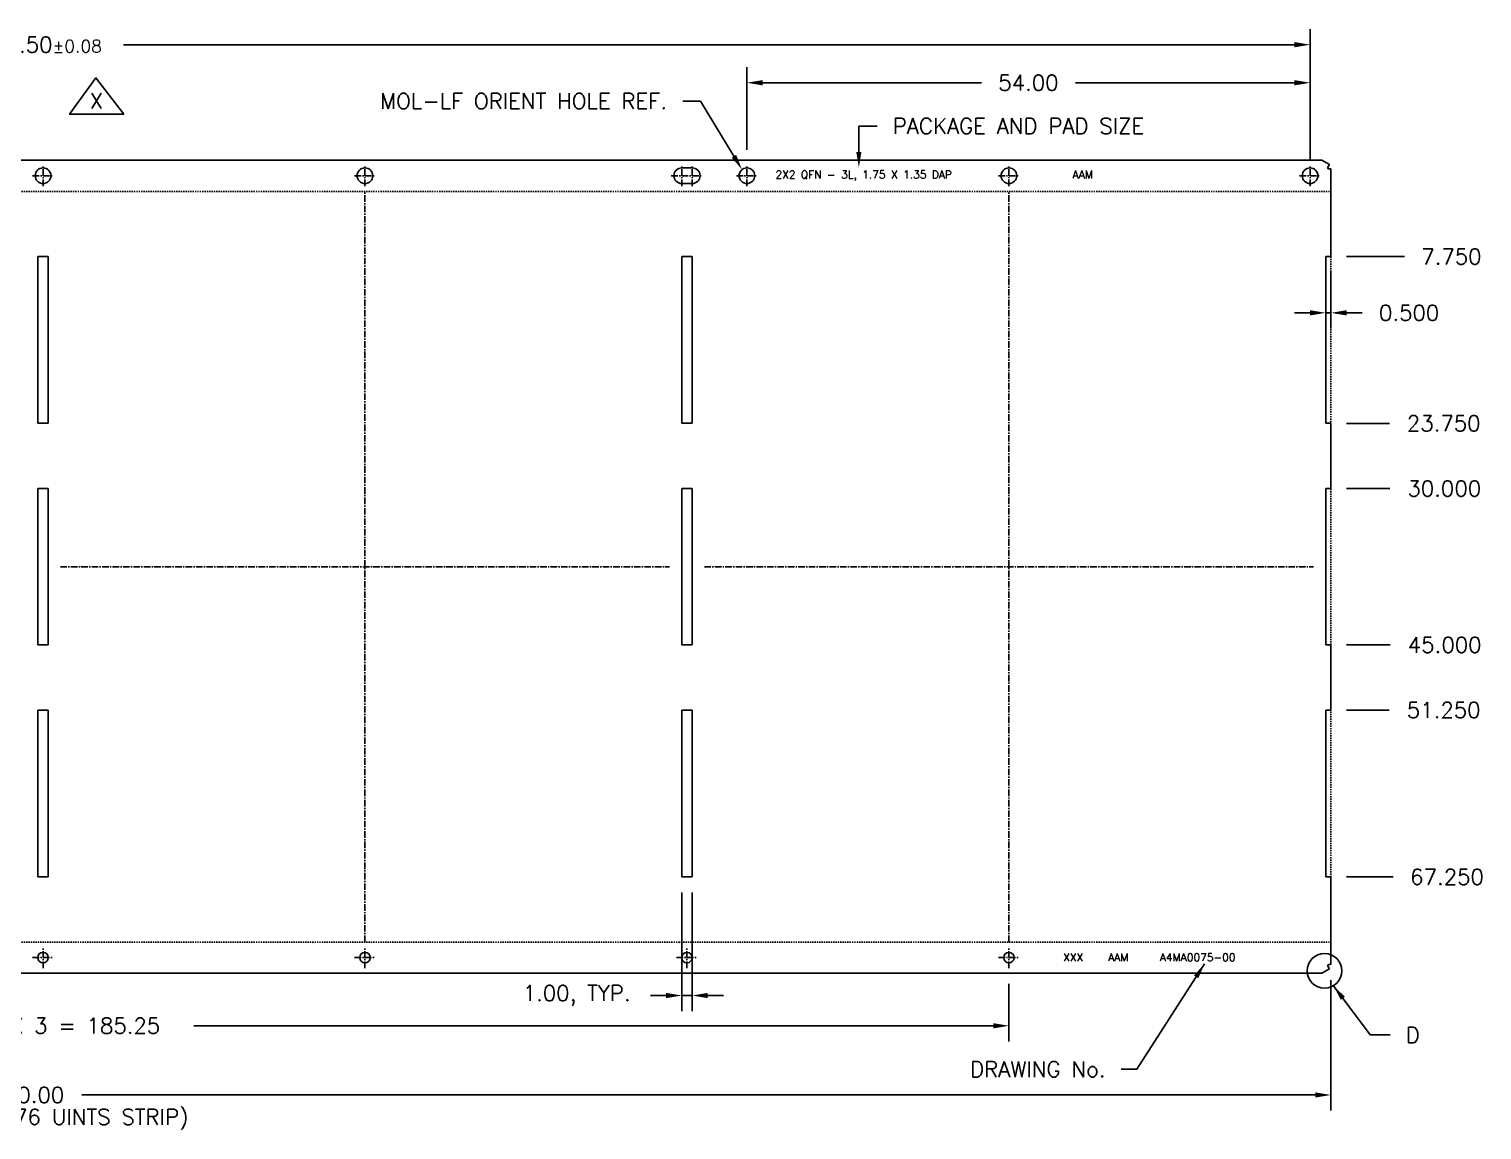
# Model space of a CAD drawing. Extents: x -723 to -440, y -65 to 49.
# Drawn here: x -579 to -439.6, y -64.9 to 40.7 of the extents above; entities that cross this region are included whole.
import ezdxf

# ---------------------------------------------------------------- set-up
doc = ezdxf.new("R2010")
doc.units = 0
doc.header["$LTSCALE"] = 0.5
doc.linetypes.add('CENTER', pattern=[2, 1.25, -0.25, 0.25, -0.25])
doc.linetypes.add('HIDDEN', pattern=[0.375, 0.25, -0.125])
for name, color, linetype in [('B', 5, 'Continuous'), ('C', 1, 'CENTER'), ('D', 7, 'Continuous'), ('DIM', 7, 'Continuous'), ('HITACHI', 40, 'HIDDEN'), ('NOTES', 7, 'Continuous')]:
    doc.layers.add(name, color=color, linetype=linetype)
doc.styles.get("Standard").update_dxf_attribs({"font": 'ROMANS.SHX'})
doc.dimstyles.new('DIM 1', dxfattribs={"dimtxt": 1.5, "dimasz": 1.5, "dimexe": 1.5, "dimexo": 1.5, "dimgap": 1.5, "dimtad": 0, "dimtih": 1, "dimtoh": 1, "dimdec": 4, "dimzin": 1, "dimdsep": 46, "dimtxsty": 'STANDARD', "dimcen": 1.5, "dimclrd": 256, "dimclre": 256, "dimclrt": 256, "dimadec": 0, "dimazin": 2, "dimtfac": 1, "dimtdec": 4, "dimtmove": 0, "dimatfit": 3, "dimfxl": 1, "dimarcsym": 0})
doc.dimstyles.new('DIM 1$0', dxfattribs={"dimtxt": 1.5, "dimasz": 1.5, "dimexe": 1.5, "dimexo": 1.5, "dimgap": 1.5, "dimtad": 0, "dimtih": 1, "dimtoh": 1, "dimdec": 4, "dimzin": 1, "dimdsep": 46, "dimtxsty": 'STANDARD', "dimcen": 1.5, "dimclrd": 256, "dimclre": 256, "dimclrt": 256, "dimadec": 0, "dimazin": 2, "dimtfac": 1, "dimtdec": 4, "dimtmove": 0, "dimatfit": 3, "dimfxl": 1, "dimarcsym": 0})

# ---------------------------------------------------------------- blocks, each defined once
blk = doc.blocks.new('*D3')
at = {"layer": 'Defpoints', "color": 0, "transparency": 16777216}
for p in [(17.88, -849.56), (267.88, -849.56), (267.88, -862.07)]:
    blk.add_point(p, dxfattribs=at)
at = {"layer": 'DIM', "lineweight": -2, "transparency": 16777216}
for p, q in [((17.88, -851.06), (17.88, -863.57)), ((267.88, -851.06), (267.88, -863.57)), ((19.38, -862.07), (137.67, -862.07)), ((266.38, -862.07), (148.1, -862.07))]:
    blk.add_line(p, q, dxfattribs=at)
at = {"layer": 'DIM', "transparency": 16777216}
for points in [[(19.38, -861.82), (19.38, -862.32), (17.88, -862.07)], [(266.38, -861.82), (266.38, -862.32), (267.88, -862.07)]]:
    blk.add_solid(points, dxfattribs=at)
at = {"layer": 'DIM', "transparency": 16777216, "insert": (142.88, -862.07), "char_height": 1.5, "attachment_point": 5}
blk.add_mtext('250.00', dxfattribs=at)
blk = doc.blocks.new('*D5')
at = {"layer": 'Defpoints', "color": 0, "transparency": 16777216}
for p in [(265.88, -761.33), (22.38, -773.9), (265.88, -773.9)]:
    blk.add_point(p, dxfattribs=at)
at = {"layer": 'DIM', "lineweight": -2, "transparency": 16777216}
for p, q in [((22.38, -772.4), (22.38, -759.83)), ((265.88, -772.4), (265.88, -759.83)), ((23.88, -761.33), (136.15, -761.33)), ((264.38, -761.33), (152.11, -761.33))]:
    blk.add_line(p, q, dxfattribs=at)
at = {"layer": 'DIM', "transparency": 16777216}
for points in [[(23.88, -761.08), (23.88, -761.58), (22.38, -761.33)], [(264.38, -761.08), (264.38, -761.58), (265.88, -761.33)]]:
    blk.add_solid(points, dxfattribs=at)
at = {"layer": 'DIM', "transparency": 16777216, "insert": (144.13, -761.33), "char_height": 1.5, "attachment_point": 5}
blk.add_mtext('243.50{\\H1.200000;±0.08}', dxfattribs=at)
blk = doc.blocks.new('*D22')
at = {"layer": 'Defpoints', "color": 0, "transparency": 16777216}
for p in [(51.76, -773.9), (267.88, -781.65), (274.94, -781.65)]:
    blk.add_point(p, dxfattribs=at)
at = {"layer": 'DIM', "lineweight": -2, "transparency": 16777216}
blk.add_line((269.38, -781.65), (274.94, -781.65), dxfattribs=at)
at = {"layer": 'DIM', "transparency": 16777216, "insert": (279.44, -781.65), "char_height": 1.5, "attachment_point": 5}
blk.add_mtext('7.750', dxfattribs=at)
blk = doc.blocks.new('*D23')
at = {"layer": 'Defpoints', "color": 0, "transparency": 16777216}
for p in [(51.76, -773.9), (267.88, -797.65), (273.49, -797.65)]:
    blk.add_point(p, dxfattribs=at)
at = {"layer": 'DIM', "lineweight": -2, "transparency": 16777216}
blk.add_line((269.38, -797.65), (273.49, -797.65), dxfattribs=at)
at = {"layer": 'DIM', "transparency": 16777216, "insert": (278.7, -797.65), "char_height": 1.5, "attachment_point": 5}
blk.add_mtext('23.750', dxfattribs=at)
blk = doc.blocks.new('*D24')
at = {"layer": 'Defpoints', "color": 0, "transparency": 16777216}
for p in [(51.76, -773.9), (267.88, -803.9), (273.54, -803.9)]:
    blk.add_point(p, dxfattribs=at)
at = {"layer": 'DIM', "lineweight": -2, "transparency": 16777216}
blk.add_line((269.38, -803.9), (273.54, -803.9), dxfattribs=at)
at = {"layer": 'DIM', "transparency": 16777216, "insert": (278.75, -803.9), "char_height": 1.5, "attachment_point": 5}
blk.add_mtext('30.000', dxfattribs=at)
blk = doc.blocks.new('*D25')
at = {"layer": 'Defpoints', "color": 0, "transparency": 16777216}
for p in [(51.76, -773.9), (267.88, -818.9), (273.57, -818.9)]:
    blk.add_point(p, dxfattribs=at)
at = {"layer": 'DIM', "lineweight": -2, "transparency": 16777216}
blk.add_line((269.38, -818.9), (273.57, -818.9), dxfattribs=at)
at = {"layer": 'DIM', "transparency": 16777216, "insert": (278.79, -818.9), "char_height": 1.5, "attachment_point": 5}
blk.add_mtext('45.000', dxfattribs=at)
blk = doc.blocks.new('*D26')
at = {"layer": 'Defpoints', "color": 0, "transparency": 16777216}
for p in [(51.76, -773.9), (267.88, -825.15), (273.48, -825.15)]:
    blk.add_point(p, dxfattribs=at)
at = {"layer": 'DIM', "lineweight": -2, "transparency": 16777216}
blk.add_line((269.38, -825.15), (273.48, -825.15), dxfattribs=at)
at = {"layer": 'DIM', "transparency": 16777216, "insert": (278.7, -825.15), "char_height": 1.5, "attachment_point": 5}
blk.add_mtext('51.250', dxfattribs=at)
blk = doc.blocks.new('*D27')
at = {"layer": 'Defpoints', "color": 0, "transparency": 16777216}
for p in [(51.76, -773.9), (267.88, -841.15), (273.84, -841.15)]:
    blk.add_point(p, dxfattribs=at)
at = {"layer": 'DIM', "lineweight": -2, "transparency": 16777216}
blk.add_line((269.38, -841.15), (273.84, -841.15), dxfattribs=at)
at = {"layer": 'DIM', "transparency": 16777216, "insert": (279.02, -841.15), "char_height": 1.5, "attachment_point": 5}
blk.add_mtext('67.250', dxfattribs=at)
blk = doc.blocks.new('*D28')
at = {"layer": 'Defpoints', "color": 0, "transparency": 16777216}
for p in [(267.38, -781.65), (267.88, -781.65), (267.88, -787.05)]:
    blk.add_point(p, dxfattribs=at)
at = {"layer": 'DIM', "lineweight": -2, "transparency": 16777216}
for p, q in [((267.38, -783.15), (267.38, -788.55)), ((267.88, -783.15), (267.88, -788.55)), ((265.88, -787.05), (264.38, -787.05)), ((267.38, -787.05), (267.88, -787.05)), ((269.38, -787.05), (270.88, -787.05))]:
    blk.add_line(p, q, dxfattribs=at)
at = {"layer": 'DIM', "transparency": 16777216}
for points in [[(265.88, -786.8), (265.88, -787.3), (267.38, -787.05)], [(269.38, -786.8), (269.38, -787.3), (267.88, -787.05)]]:
    blk.add_solid(points, dxfattribs=at)
at = {"layer": 'DIM', "transparency": 16777216, "insert": (275.38, -787.05), "char_height": 1.5, "attachment_point": 5}
blk.add_mtext('0.500', dxfattribs=at)
blk = doc.blocks.new('*D29')
at = {"layer": 'Defpoints', "color": 0, "transparency": 16777216}
for p in [(51.76, -849.9), (237.01, -849.9), (237.01, -855.43)]:
    blk.add_point(p, dxfattribs=at)
at = {"layer": 'DIM', "lineweight": -2, "transparency": 16777216}
for p, q in [((51.76, -851.4), (51.76, -856.93)), ((237.01, -851.4), (237.01, -856.93)), ((53.26, -855.43), (129.92, -855.43)), ((235.51, -855.43), (158.85, -855.43))]:
    blk.add_line(p, q, dxfattribs=at)
at = {"layer": 'DIM', "transparency": 16777216}
for points in [[(53.26, -855.18), (53.26, -855.68), (51.76, -855.43)], [(235.51, -855.18), (235.51, -855.68), (237.01, -855.43)]]:
    blk.add_solid(points, dxfattribs=at)
at = {"layer": 'DIM', "transparency": 16777216, "insert": (144.38, -855.43), "char_height": 1.5, "attachment_point": 5}
blk.add_mtext('61.750 X 3 = 185.25', dxfattribs=at)
blk = doc.blocks.new('*D31')
at = {"lineweight": -2, "transparency": 16777216}
for p, q in [((205.63, -842.65), (205.63, -854.03)), ((206.63, -842.65), (206.63, -854.03)), ((204.13, -852.53), (202.63, -852.53)), ((206.63, -852.53), (205.63, -852.53)), ((208.13, -852.53), (209.63, -852.53))]:
    blk.add_line(p, q, dxfattribs=at)
at = {"transparency": 16777216}
for points in [[(204.13, -852.28), (204.13, -852.78), (205.63, -852.53)], [(208.13, -852.28), (208.13, -852.78), (206.63, -852.53)]]:
    blk.add_solid(points, dxfattribs=at)
at = {"layer": 'Defpoints', "color": 0, "transparency": 16777216}
for p in [(205.63, -841.15), (206.63, -841.15), (205.63, -852.53)]:
    blk.add_point(p, dxfattribs=at)
at = {"transparency": 16777216, "insert": (195.56, -852.53), "char_height": 1.5, "attachment_point": 5}
blk.add_mtext('1.00, TYP.', dxfattribs=at)
blk = doc.blocks.new('*D33')
at = {"layer": 'D', "lineweight": -2, "transparency": 16777216}
for p, q in [((211.88, -771.4), (211.88, -763.48)), ((265.88, -771.65), (265.88, -763.48)), ((213.38, -764.98), (234.38, -764.98)), ((264.38, -764.98), (243.38, -764.98))]:
    blk.add_line(p, q, dxfattribs=at)
at = {"layer": 'D', "transparency": 16777216}
for points in [[(213.38, -764.73), (213.38, -765.23), (211.88, -764.98)], [(264.38, -764.73), (264.38, -765.23), (265.88, -764.98)]]:
    blk.add_solid(points, dxfattribs=at)
at = {"layer": 'Defpoints', "color": 0, "transparency": 16777216}
for p in [(265.88, -764.98), (211.88, -772.9), (265.88, -773.15)]:
    blk.add_point(p, dxfattribs=at)
at = {"layer": 'D', "transparency": 16777216, "insert": (238.88, -764.98), "char_height": 1.5, "attachment_point": 5}
blk.add_mtext('54.00', dxfattribs=at)

msp = doc.modelspace()

# ---------------------------------------------------------------- linework, layer by layer
at = {"layer": 'B'}
for p, q in [((-703.235, 28.0939), (-455.013, 28.0939)), ((-516.374, 27.3439), (-515.374, 27.3439)), ((-454.124, 27.2557), (-454.124, 18.8439)), ((-516.374, 25.8439), (-515.374, 25.8439)), ((-578.124, 18.8439), (-578.124, 2.8439)), ((-578.124, 18.8439), (-577.124, 18.8439)), ((-577.124, 18.8439), (-577.124, 2.8439)), ((-516.374, 18.8439), (-516.374, 2.8439)), ((-516.374, 18.8439), (-515.374, 18.8439)), ((-515.374, 18.8439), (-515.374, 2.8439)), ((-454.624, 18.8439), (-454.624, 2.8439)), ((-454.124, 18.8439), (-454.624, 18.8439)), ((-454.624, 18.8439), (-454.624, 2.8439)), ((-454.624, 18.8439), (-454.124, 18.8439)), ((-454.124, 18.8439), (-454.124, 18.8439)), ((-578.124, 2.8439), (-577.124, 2.8439)), ((-516.374, 2.8439), (-515.374, 2.8439)), ((-454.124, 2.8439), (-454.624, 2.8439)), ((-454.624, 2.8439), (-454.124, 2.8439)), ((-454.124, 2.8439), (-454.124, 2.8439)), ((-454.124, 2.8439), (-454.124, -3.4061)), ((-578.124, -3.4061), (-578.124, -18.4061)), ((-578.124, -3.4061), (-577.124, -3.4061)), ((-577.124, -3.4061), (-577.124, -18.4061)), ((-516.374, -3.4061), (-516.374, -18.4061)), ((-516.374, -3.4061), (-515.374, -3.4061)), ((-515.374, -3.4061), (-515.374, -18.4061)), ((-454.624, -3.4061), (-454.624, -18.4061)), ((-454.124, -3.4061), (-454.624, -3.4061)), ((-454.624, -3.4061), (-454.624, -18.4061)), ((-454.624, -3.4061), (-454.124, -3.4061)), ((-454.124, -3.4061), (-454.124, -3.4061)), ((-578.124, -18.4061), (-577.124, -18.4061)), ((-516.374, -18.4061), (-515.374, -18.4061)), ((-454.124, -18.4061), (-454.624, -18.4061)), ((-454.624, -18.4061), (-454.124, -18.4061)), ((-454.124, -18.4061), (-454.124, -18.4061)), ((-454.124, -18.4061), (-454.124, -24.6561)), ((-578.124, -24.6561), (-578.124, -40.6561)), ((-578.124, -24.6561), (-577.124, -24.6561)), ((-577.124, -24.6561), (-577.124, -40.6561)), ((-516.374, -24.6561), (-516.374, -40.6561)), ((-516.374, -24.6561), (-515.374, -24.6561)), ((-515.374, -24.6561), (-515.374, -40.6561)), ((-454.124, -24.6561), (-454.624, -24.6561)), ((-454.624, -24.6561), (-454.624, -40.6561)), ((-454.624, -24.6561), (-454.624, -40.6561)), ((-454.624, -24.6561), (-454.124, -24.6561)), ((-578.124, -40.6561), (-577.124, -40.6561)), ((-516.374, -40.6561), (-515.374, -40.6561)), ((-454.124, -40.6561), (-454.624, -40.6561)), ((-454.624, -40.6561), (-454.124, -40.6561)), ((-454.124, -40.6561), (-454.124, -40.6561)), ((-454.124, -49.0679), (-454.124, -40.6561)), ((-703.235, -49.9061), (-455.013, -49.9061))]:
    msp.add_line(p, q, dxfattribs=at)
at = {"layer": 'B', "ltscale": 0.2}
for p, q in [((-455.013, 28.0939), (-454.2764, 27.6686)), ((-454.4282, 27.4057), (-454.2764, 27.6686)), ((-454.3416, 27.2557), (-454.124, 27.2557)), ((-454.3416, 27.2557), (-454.124, 27.2557)), ((-455.013, -49.9061), (-454.2764, -49.4808)), ((-454.4282, -49.2179), (-454.2764, -49.4808)), ((-454.3416, -49.0679), (-454.124, -49.0679)), ((-454.3416, -49.0679), (-454.124, -49.0679))]:
    msp.add_line(p, q, dxfattribs=at)
at = {"layer": 'B'}
for centre, radius in [((-577.624, 26.5939), 0.75), ((-546.749, 26.5939), 0.75), ((-510.124, 26.5939), 0.75), ((-484.999, 26.5939), 0.75), ((-456.124, 26.5939), 0.75), ((-577.624, -48.4061), 0.5), ((-546.749, -48.4061), 0.5), ((-515.874, -48.4061), 0.5), ((-484.999, -48.4061), 0.5)]:
    msp.add_circle(centre, radius, dxfattribs=at)
for centre, start, end in [((-516.374, 26.5939), 90, 270), ((-515.374, 26.5939), 270, 90)]:
    msp.add_arc(centre, 0.75, start, end, dxfattribs=at)
at = {"layer": 'B', "ltscale": 0.2}
for centre, start, end in [((-454.3416, 27.3557), 150, 270), ((-454.3416, -49.1679), 90, 210)]:
    msp.add_arc(centre, 0.1, start, end, dxfattribs=at)
at = {"layer": 'C'}
for p, q in [((-578.624, 26.5939), (-576.624, 26.5939)), ((-577.624, 25.5939), (-577.624, 27.5939)), ((-547.749, 26.5939), (-545.749, 26.5939)), ((-546.749, 25.5939), (-546.749, 27.5939)), ((-517.374, 26.5939), (-515.374, 26.5939)), ((-516.374, 25.5939), (-516.374, 27.5939)), ((-516.374, 26.5939), (-514.374, 26.5939)), ((-515.374, 25.5939), (-515.374, 27.5939)), ((-511.124, 26.5939), (-509.124, 26.5939)), ((-510.124, 25.5939), (-510.124, 27.5939)), ((-485.999, 26.5939), (-483.999, 26.5939)), ((-484.999, 25.5939), (-484.999, 27.5939)), ((-457.124, 26.5939), (-455.124, 26.5939)), ((-456.124, 25.5939), (-456.124, 27.5939)), ((-546.749, -46.9061), (-546.749, 25.0939)), ((-484.999, -46.9061), (-484.999, 25.0939)), ((-575.9494, -10.9061), (-517.5486, -10.9061)), ((-514.1994, -10.9061), (-455.7986, -10.9061)), ((-578.624, -48.4061), (-576.624, -48.4061)), ((-577.624, -49.4061), (-577.624, -47.4061)), ((-547.749, -48.4061), (-545.749, -48.4061)), ((-546.749, -49.4061), (-546.749, -47.4061)), ((-516.874, -48.4061), (-514.874, -48.4061)), ((-515.874, -49.4061), (-515.874, -47.4061)), ((-485.999, -48.4061), (-483.999, -48.4061)), ((-484.999, -49.4061), (-484.999, -47.4061))]:
    msp.add_line(p, q, dxfattribs=at)
at = {"layer": 'D'}
for p, q in [((-514.5789, 33.7461), (-516.2856, 33.7461)), ((-511.3702, 28.4624), (-514.5789, 33.7461)), ((-499.3893, 28.8803), (-499.3893, 31.3565)), ((-499.3893, 31.3565), (-497.6358, 31.3565))]:
    msp.add_line(p, q, dxfattribs=at)
for points in [[(-511.1566, 28.5921), (-511.5839, 28.3326), (-510.5917, 27.1803)], [(-499.1393, 28.8803), (-499.6393, 28.8803), (-499.3893, 27.3803)]]:
    msp.add_solid(points, dxfattribs=at)
at = {"layer": 'DIM'}
msp.add_circle((-454.7362, -49.6741), 1.6647, dxfattribs=at)
at = {"layer": 'HITACHI'}
for p, q in [((-704.124, 25.0939), (-454.124, 25.0939)), ((-454.124, 21.0939), (-454.124, -42.9061)), ((-704.124, -46.9061), (-454.124, -46.9061))]:
    msp.add_line(p, q, dxfattribs=at)
at = {"layer": 'NOTES'}
msp.add_lwpolyline([(-569.8864, 32.4957), (-572.5462, 35.9684), (-575.071, 32.4957)], close=True, dxfattribs=at)

# ---------------------------------------------------------------- texts
at = {"layer": 'D', "char_height": 1.5}
for s, insert, attachment_point in [('MOL-LF ORIENT HOLE REF.', (-517.7856, 34.4961), 3), ('PACKAGE AND PAD SIZE', (-496.1358, 32.1065), 1)]:
    msp.add_mtext(s, dxfattribs=dict(at, insert=insert, attachment_point=attachment_point))
at = {"layer": 'DIM', "char_height": 1.5}
for s, insert, attachment_point in [('X', (-573.1424, 33.7751), 4), ('\\PD\\P  ', (-446.9473, -55.8252), 4), ('DRAWING No.', (-475.7353, -59.1098), 6)]:
    msp.add_mtext(s, dxfattribs=dict(at, insert=insert, attachment_point=attachment_point))
at = {"layer": 'DIM', "insert": (-595.6912, -62.9335), "char_height": 1.5, "attachment_point": 1}
msp.add_mtext_dynamic_manual_height_columns('(4 BLOCKS, 2376 UINTS STRIP)', width=46.888152, gutter_width=1, heights=[0], dxfattribs=at)
at = {"layer": 'NOTES', "char_height": 0.75, "attachment_point": 1}
for s, insert in [('2X2 QFN - 3L, 1.75 X 1.35 DAP', (-507.4016, 27.0802)), ('AAM', (-478.8944, 27.0802)), ('XXX', (-479.8018, -48.0011)), ('AAM', (-475.4795, -48.0011)), ('A4MA0075-00', (-470.5285, -48.0011))]:
    msp.add_mtext_dynamic_manual_height_columns(s, width=46.888152, gutter_width=1, heights=[0], dxfattribs=dict(at, insert=insert))

# ---------------------------------------------------------------- dimensions: what is measured, and where the dimension line sits
dim = msp.add_linear_dim(base=(-516.374, -52.0426), p1=(-515.374, -40.6561), p2=(-516.374, -40.6561), text='<>, TYP.', dimstyle='DIM 1', override={"dimdec": 2})
dim.commit()
dim.dimension.update_dxf_attribs({"geometry": '*D31', "text_midpoint": (-526.4455, -52.0426), "insert": (-722.0066, 800.4904)})
at = {"layer": 'D'}
dim = msp.add_linear_dim(base=(-456.124, 35.5135), p1=(-510.124, 27.5939), p2=(-456.124, 27.3439), dimstyle='DIM 1$0', override={"dimdec": 2}, dxfattribs=at)
dim.commit()
dim.dimension.update_dxf_attribs({"geometry": '*D33', "text_midpoint": (-483.124, 35.5135), "insert": (-722.0066, 800.4904)})
at = {"layer": 'DIM'}
for base, p1, p2, override, picture, middle in [((-456.124, 39.1608), (-699.624, 26.5939), (-456.124, 26.5939), {"dimgap": 1.5, "dimdec": 2, "dimtol": 1, "dimlim": 0, "dimtp": 0.08, "dimtm": 0.08, "dimtfac": 0.8, "dimtdec": 2}, '*D5', (-577.874, 39.1608)), ((-454.124, -61.5821), (-704.124, -49.0679), (-454.124, -49.0679), {"dimdec": 2}, '*D3', (-579.124, -61.5821))]:
    dim = msp.add_linear_dim(base=base, p1=p1, p2=p2, dimstyle='DIM 1', override=override, dxfattribs=at)
    dim.commit()
    dim.dimension.update_dxf_attribs({"geometry": picture, "text_midpoint": middle, "dimtype": 128, "insert": (-722.0066, 800.4904)})
for feature_location, offset, picture, middle in [((-454.124, 18.8439), (7.0586, 0), '*D22', (-442.5655, 18.8439)), ((-454.124, 2.8439), (5.6045, 0), '*D23', (-443.3052, 2.8439)), ((-454.124, -3.4061), (5.6563, 0), '*D24', (-443.2535, -3.4061)), ((-454.124, -18.4061), (5.6915, 0), '*D25', (-443.2182, -18.4061)), ((-454.124, -24.6561), (5.5986, 0), '*D26', (-443.3112, -24.6561)), ((-454.124, -40.6561), (5.9581, 0), '*D27', (-442.9873, -40.6561))]:
    dim = msp.add_ordinate_dim(feature_location=feature_location, offset=offset, dtype=0, origin=(-670.249, 26.5939), dimstyle='DIM 1', override={"dimdec": 3}, dxfattribs=at)
    dim.commit()
    dim.dimension.update_dxf_attribs({"geometry": picture, "text_midpoint": middle, "insert": (-722.0066, 800.4904)})
dim = msp.add_linear_dim(base=(-454.124, 13.4367), p1=(-454.624, 18.8439), p2=(-454.124, 18.8439), dimstyle='DIM 1', override={"dimdec": 3}, dxfattribs=at)
dim.commit()
dim.dimension.update_dxf_attribs({"geometry": '*D28', "text_midpoint": (-446.624, 13.4367), "insert": (-722.0066, 800.4904)})
dim = msp.add_linear_dim(base=(-484.999, -54.9426), p1=(-670.249, -49.4061), p2=(-484.999, -49.4061), text='61.750 X 3 = <>', dimstyle='DIM 1', override={"dimdec": 2}, dxfattribs=at)
dim.commit()
dim.dimension.update_dxf_attribs({"geometry": '*D29', "text_midpoint": (-577.624, -54.9426), "insert": (-722.0066, 800.4904)})

# ---------------------------------------------------------------- leaders
at = {"layer": 'DIM', "annotation_type": 0, "has_hookline": 1, "hookline_direction": 1}
for points, text_width in [([(-466.2413, -48.9915), (-472.7353, -59.1098), (-474.2353, -59.1098)], 14.2143), ([(-453.8791, -51.1011), (-450.3721, -55.8252), (-448.4473, -55.8252)], 3)]:
    msp.add_leader(points, dimstyle='DIM 1', dxfattribs=dict(at, text_width=text_width))

doc.saveas('drawing.dxf')
